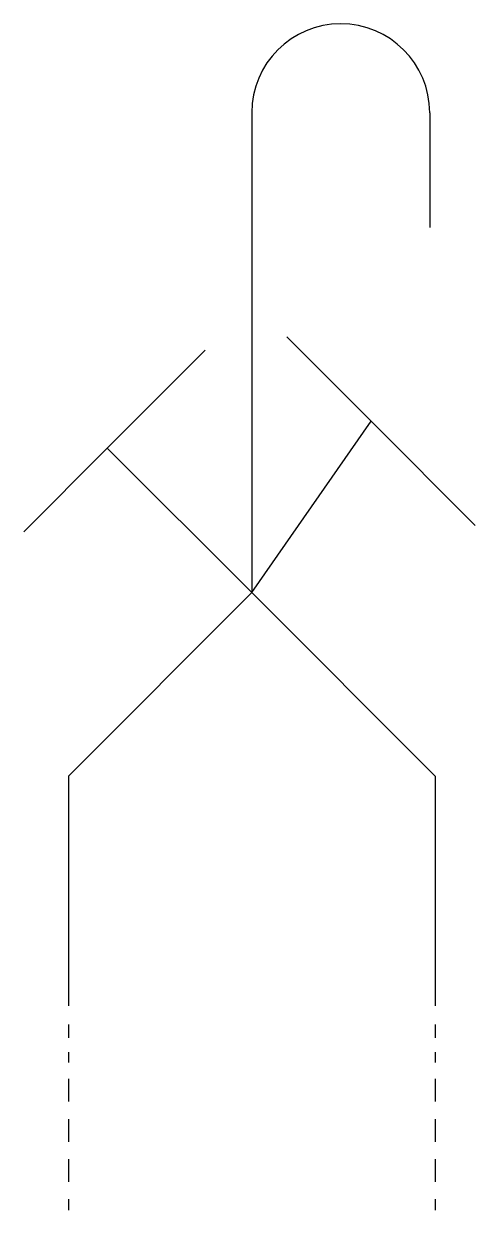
# Model space of a CAD drawing. Header units: metres. Extents: x -41127 to -40766, y -143170 to -142222.
import ezdxf

# ---------------------------------------------------------------- set-up
doc = ezdxf.new("R2010")
doc.units = ezdxf.units.M
doc.layers.add('DET1', color=1, linetype='Continuous')
doc.layers.add('G', color=3, linetype='Continuous')

msp = doc.modelspace()

# ---------------------------------------------------------------- linework, layer by layer
at = {"layer": 'DET1'}
for p, q in [((-40916.89, -142472.2), (-40849.44, -142539.65)), ((-40982.01, -142482.84), (-41060.35, -142561.18)), ((-40944.84, -142676.69), (-40849.44, -142539.65)), ((-40766.17, -142622.93), (-40849.44, -142539.65)), ((-41127.16, -142627.98), (-41060.35, -142561.18)), ((-40944.84, -142676.69), (-41060.35, -142561.18)), ((-40944.84, -142676.69), (-41091.36, -142823.2)), ((-40944.84, -142676.69), (-40798.33, -142823.2)), ((-41091.36, -142823.2), (-41091.36, -143006.94)), ((-40798.33, -142823.2), (-40798.33, -143006.94)), ((-41091.36, -143021.72), (-41091.36, -143032.4)), ((-40798.33, -143021.72), (-40798.33, -143032.4)), ((-41091.36, -143043.89), (-41091.36, -143052.11)), ((-40798.33, -143043.89), (-40798.33, -143052.11)), ((-41091.36, -143065.25), (-41091.36, -143083.31)), ((-40798.33, -143065.25), (-40798.33, -143083.31)), ((-41091.36, -143097.27), (-41091.36, -143115.34)), ((-40798.33, -143097.27), (-40798.33, -143115.34)), ((-41091.36, -143129.3), (-41091.36, -143147.37)), ((-40798.33, -143129.3), (-40798.33, -143147.37)), ((-41091.36, -143161.33), (-41091.36, -143170.15)), ((-40798.33, -143161.33), (-40798.33, -143170.15))]:
    msp.add_line(p, q, dxfattribs=at)
msp.add_arc((-40873.73, -142293.24), 71.11, 0, 180, dxfattribs=at)
at = {"layer": 'G'}
for p, q in [((-40944.84, -142293.24), (-40944.84, -142676.69)), ((-40802.62, -142293.24), (-40802.62, -142385.03))]:
    msp.add_line(p, q, dxfattribs=at)

doc.saveas('drawing.dxf')
